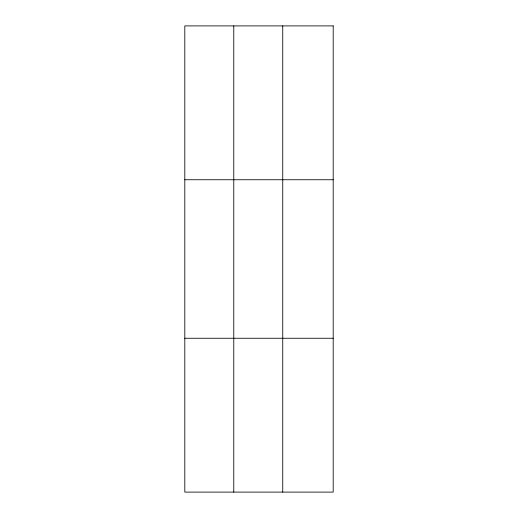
<?xml version="1.0" encoding="UTF-8"?>
<svg xmlns="http://www.w3.org/2000/svg" width="518" height="518" viewBox="0 0 518 518"><rect width="100%" height="100%" fill="white"/><g stroke="black" fill="none" stroke-linecap="round" stroke-linejoin="round"><path stroke-width="0.78" d="M233.773 492.1L233.773 25.9M282.744 492.1L282.744 25.9M184.803 179.746L333.197 179.746M184.803 338.254L333.197 338.254M333.197 25.9L333.197 492.1L184.803 492.1L184.803 25.9L333.197 25.9"/></g></svg>
